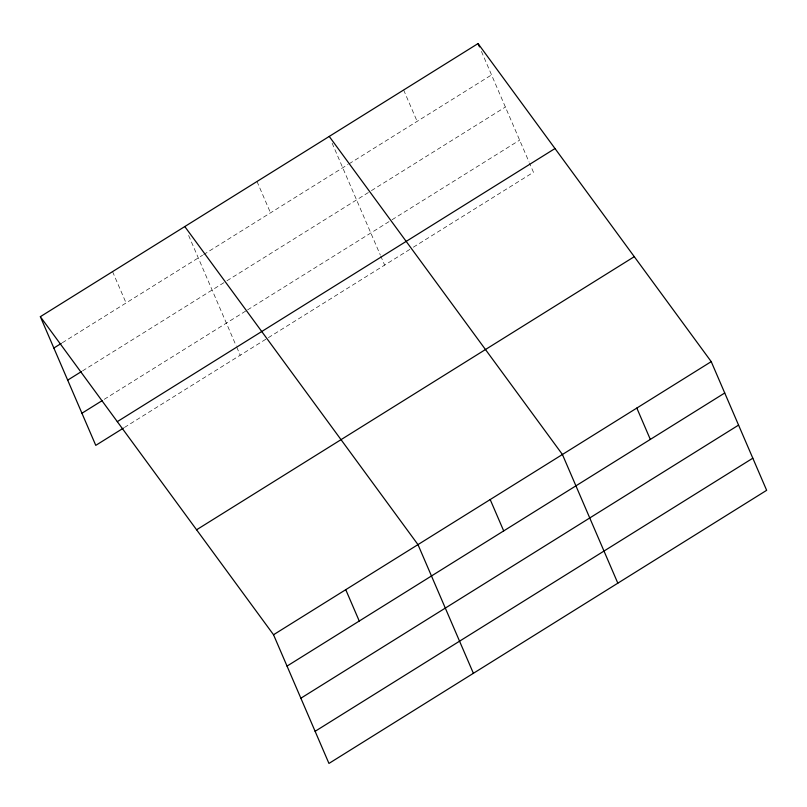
<?xml version="1.0" encoding="UTF-8"?>
<svg xmlns="http://www.w3.org/2000/svg" width="807" height="807" viewBox="0 0 807 807"><rect width="100%" height="100%" fill="white"/><g stroke="black" fill="none" stroke-linecap="round" stroke-linejoin="round"><path stroke-width="0.61" stroke-dasharray="4.04 3.03" d="M62.351 342.733L202.537 255.254M203.606 254.588L348.049 164.467M349.108 163.801L491.554 74.92M82.556 370.877L225.93 281.411M226.989 280.745L370.383 191.279M371.452 190.613L505.384 107.038M104.234 399.324L246.559 310.524M247.618 309.858L391.012 220.392M392.081 219.726L519.637 140.136M124.439 427.468L412.286 247.86M413.355 247.204L533.467 172.254L529.513 163.075M481.426 51.406L529.019 161.925M403.641 90.001L417.138 121.353M332.121 143.152L380.208 254.78M380.702 255.93L384.646 265.11M257.009 181.494L270.516 212.846M188.646 235.513L236.259 346.062M236.754 347.202L240.214 355.231M112.566 271.616L126.074 302.968"/><path stroke-width="1.21" d="M40.35 316.687L478.047 43.568L711.229 361.637L766.65 490.313L328.953 763.432L273.533 634.746L40.35 316.687L95.771 445.363L123.38 428.134M53.847 348.029L61.282 343.399M67.687 380.147L81.487 371.533M81.931 413.245L102.116 400.655M117.297 421.647L555.004 148.538M196.585 529.785L634.282 256.676M273.533 634.746L711.229 361.637M287.03 666.098L724.736 392.989M300.87 698.216L738.566 425.107M315.113 731.313L752.82 458.194M329.236 136.433L562.418 454.492L617.829 583.179M184.793 226.555L417.976 544.624L473.386 673.3M636.824 408.07L650.321 439.422M478.047 43.568L479.499 46.927M490.192 499.563L503.699 530.905M345.749 589.685L359.256 621.037"/></g></svg>
